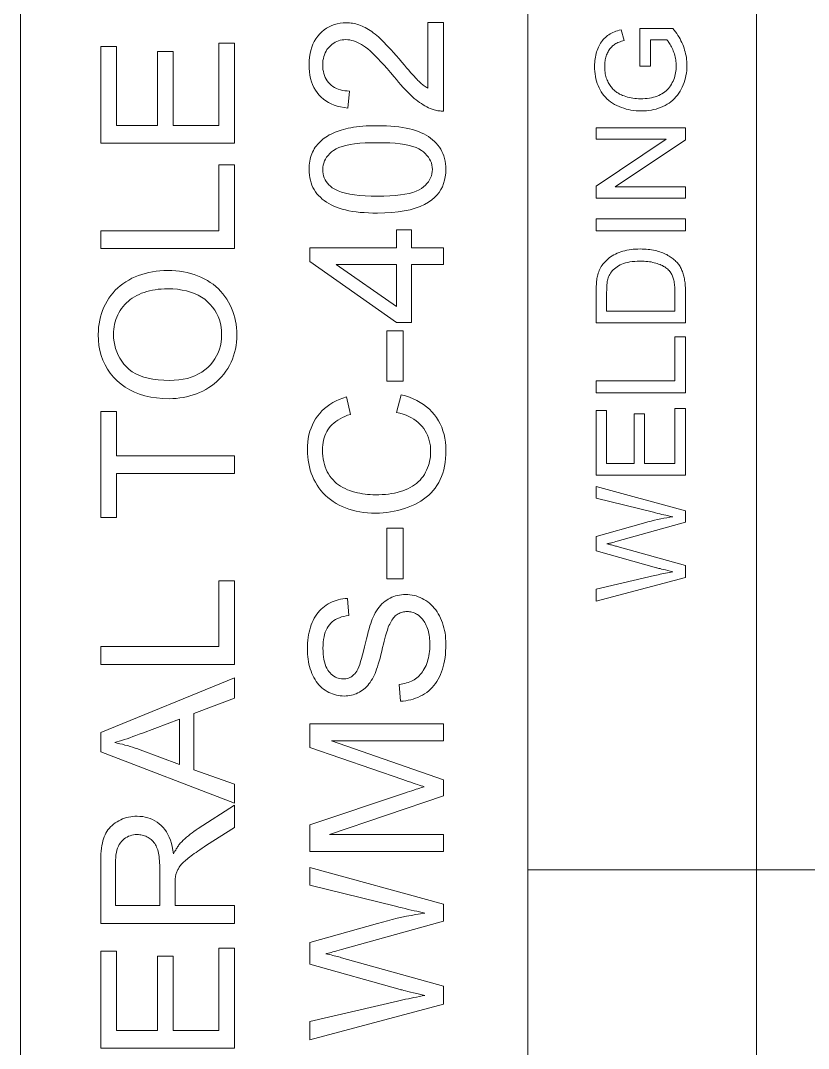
# Model space of a CAD drawing. Extents: x 23 to 417, y 3 to 294.
# Drawn here: x 176.47 to 185.29, y 23.27 to 34.78 of the extents above; entities that cross this region are included whole.
import ezdxf

# ---------------------------------------------------------------- set-up
doc = ezdxf.new("R2010")
doc.units = 0

msp = doc.modelspace()

# ---------------------------------------------------------------- linework, layer by layer
at = {"color": 7, "lineweight": 13}
for p, q in [((176.467, 10.272), (176.467, 50.272)), ((182.149, 10.272), (182.149, 50.272)), ((184.709, 10.272), (184.709, 50.272)), ((182.149, 25.272), (230.802, 25.272))]:
    msp.add_line(p, q, dxfattribs=at)
for points in [[(181.028, 34.759), (181.205, 34.759), (181.205, 33.767), (181.191, 33.767), (181.178, 33.768), (181.165, 33.769), (181.152, 33.77), (181.139, 33.772), (181.127, 33.774), (181.114, 33.777), (181.101, 33.781), (181.089, 33.785), (181.077, 33.789), (181.056, 33.797), (181.036, 33.806), (181.016, 33.816), (180.996, 33.827), (180.976, 33.838), (180.956, 33.851), (180.936, 33.864), (180.917, 33.879), (180.897, 33.894), (180.877, 33.91), (180.857, 33.928), (180.837, 33.947), (180.816, 33.967), (180.794, 33.989), (180.771, 34.012), (180.748, 34.037), (180.725, 34.063), (180.7, 34.091), (180.676, 34.12), (180.65, 34.151), (180.611, 34.198), (180.573, 34.243), (180.537, 34.284), (180.503, 34.321), (180.47, 34.356), (180.439, 34.388), (180.41, 34.416), (180.383, 34.441), (180.357, 34.463), (180.332, 34.482), (180.309, 34.498), (180.286, 34.513), (180.263, 34.525), (180.241, 34.537), (180.218, 34.546), (180.196, 34.554), (180.175, 34.56), (180.153, 34.564), (180.132, 34.567), (180.111, 34.568), (180.089, 34.567), (180.068, 34.564), (180.048, 34.561), (180.029, 34.555), (180.01, 34.548), (179.992, 34.539), (179.974, 34.529), (179.958, 34.518), (179.942, 34.504), (179.926, 34.489), (179.912, 34.473), (179.899, 34.456), (179.888, 34.438), (179.878, 34.419), (179.87, 34.399), (179.863, 34.378), (179.858, 34.356), (179.854, 34.334), (179.852, 34.31), (179.851, 34.285), (179.852, 34.259), (179.854, 34.234), (179.858, 34.21), (179.864, 34.187), (179.871, 34.165), (179.88, 34.145), (179.89, 34.125), (179.902, 34.106), (179.916, 34.089), (179.931, 34.072), (179.947, 34.057), (179.965, 34.044), (179.984, 34.032), (180.004, 34.021), (180.026, 34.012), (180.049, 34.005), (180.073, 33.999), (180.098, 33.995), (180.124, 33.993), (180.152, 33.992), (180.132, 33.802), (180.091, 33.807), (180.052, 33.814), (180.014, 33.824), (179.979, 33.835), (179.946, 33.849), (179.914, 33.864), (179.885, 33.882), (179.858, 33.902), (179.833, 33.924), (179.809, 33.949), (179.788, 33.975), (179.77, 34.003), (179.753, 34.033), (179.738, 34.064), (179.726, 34.097), (179.716, 34.132), (179.708, 34.169), (179.703, 34.207), (179.7, 34.247), (179.698, 34.289), (179.7, 34.332), (179.703, 34.372), (179.709, 34.411), (179.718, 34.448), (179.728, 34.483), (179.742, 34.516), (179.757, 34.547), (179.775, 34.577), (179.795, 34.605), (179.818, 34.631), (179.843, 34.655), (179.868, 34.676), (179.895, 34.695), (179.923, 34.712), (179.952, 34.725), (179.982, 34.737), (180.014, 34.746), (180.046, 34.752), (180.08, 34.756), (180.115, 34.757), (180.133, 34.757), (180.151, 34.755), (180.169, 34.754), (180.186, 34.751), (180.204, 34.748), (180.222, 34.744), (180.239, 34.739), (180.257, 34.733), (180.275, 34.727), (180.292, 34.72), (180.309, 34.712), (180.327, 34.703), (180.345, 34.694), (180.363, 34.683), (180.381, 34.671), (180.4, 34.658), (180.418, 34.645), (180.437, 34.63), (180.456, 34.614), (180.475, 34.598), (180.495, 34.58), (180.516, 34.559), (180.539, 34.536), (180.563, 34.511), (180.589, 34.484), (180.616, 34.455), (180.645, 34.423), (180.675, 34.389), (180.706, 34.352), (180.739, 34.314), (180.766, 34.282), (180.791, 34.252), (180.814, 34.225), (180.836, 34.2), (180.856, 34.178), (180.874, 34.158), (180.89, 34.14), (180.904, 34.125), (180.917, 34.112), (180.928, 34.101), (180.938, 34.092), (180.948, 34.083), (180.958, 34.074), (180.968, 34.066), (180.978, 34.058), (180.988, 34.05), (180.998, 34.043), (181.008, 34.036), (181.018, 34.03), (181.028, 34.023)], [(183.521, 34.271), (183.404, 34.271), (183.403, 34.694), (183.774, 34.694), (183.789, 34.675), (183.804, 34.655), (183.817, 34.635), (183.83, 34.615), (183.842, 34.595), (183.854, 34.575), (183.864, 34.555), (183.874, 34.534), (183.883, 34.514), (183.891, 34.493), (183.899, 34.472), (183.905, 34.451), (183.911, 34.43), (183.916, 34.409), (183.921, 34.388), (183.924, 34.367), (183.927, 34.345), (183.929, 34.324), (183.93, 34.302), (183.93, 34.28), (183.93, 34.251), (183.928, 34.222), (183.925, 34.194), (183.92, 34.167), (183.915, 34.14), (183.908, 34.113), (183.899, 34.087), (183.89, 34.062), (183.879, 34.037), (183.867, 34.013), (183.854, 33.989), (183.84, 33.967), (183.824, 33.946), (183.808, 33.926), (183.79, 33.907), (183.771, 33.889), (183.751, 33.873), (183.73, 33.858), (183.708, 33.844), (183.685, 33.831), (183.661, 33.819), (183.636, 33.809), (183.611, 33.799), (183.585, 33.791), (183.558, 33.785), (183.532, 33.779), (183.504, 33.775), (183.476, 33.772), (183.447, 33.77), (183.418, 33.769), (183.389, 33.77), (183.361, 33.772), (183.332, 33.775), (183.304, 33.779), (183.277, 33.785), (183.25, 33.791), (183.223, 33.799), (183.197, 33.808), (183.171, 33.819), (183.146, 33.83), (183.121, 33.843), (183.098, 33.857), (183.076, 33.872), (183.055, 33.888), (183.035, 33.905), (183.017, 33.923), (183, 33.942), (182.985, 33.962), (182.971, 33.984), (182.958, 34.006), (182.946, 34.029), (182.936, 34.053), (182.926, 34.078), (182.918, 34.103), (182.912, 34.129), (182.906, 34.156), (182.902, 34.184), (182.899, 34.212), (182.897, 34.24), (182.896, 34.27), (182.897, 34.292), (182.898, 34.313), (182.899, 34.333), (182.902, 34.353), (182.905, 34.373), (182.909, 34.393), (182.913, 34.412), (182.919, 34.43), (182.925, 34.448), (182.931, 34.466), (182.939, 34.483), (182.947, 34.5), (182.955, 34.515), (182.964, 34.53), (182.973, 34.544), (182.984, 34.558), (182.994, 34.57), (183.005, 34.582), (183.017, 34.593), (183.029, 34.604), (183.042, 34.613), (183.056, 34.623), (183.07, 34.631), (183.086, 34.64), (183.102, 34.647), (183.118, 34.655), (183.136, 34.662), (183.154, 34.668), (183.173, 34.674), (183.193, 34.679), (183.226, 34.56), (183.211, 34.555), (183.197, 34.55), (183.183, 34.545), (183.17, 34.54), (183.158, 34.535), (183.146, 34.529), (183.135, 34.523), (183.124, 34.517), (183.115, 34.511), (183.106, 34.504), (183.097, 34.497), (183.089, 34.489), (183.081, 34.481), (183.074, 34.473), (183.066, 34.463), (183.06, 34.454), (183.053, 34.443), (183.047, 34.432), (183.041, 34.421), (183.036, 34.408), (183.031, 34.396), (183.026, 34.383), (183.022, 34.37), (183.019, 34.357), (183.016, 34.343), (183.014, 34.329), (183.012, 34.315), (183.011, 34.3), (183.01, 34.286), (183.01, 34.271), (183.01, 34.253), (183.011, 34.235), (183.012, 34.218), (183.014, 34.202), (183.016, 34.186), (183.019, 34.171), (183.023, 34.156), (183.027, 34.141), (183.032, 34.127), (183.037, 34.114), (183.043, 34.101), (183.049, 34.088), (183.055, 34.076), (183.062, 34.065), (183.069, 34.054), (183.077, 34.044), (183.084, 34.034), (183.092, 34.024), (183.101, 34.015), (183.11, 34.007), (183.119, 33.999), (183.128, 33.992), (183.138, 33.984), (183.147, 33.977), (183.157, 33.971), (183.167, 33.965), (183.177, 33.959), (183.188, 33.954), (183.198, 33.949), (183.209, 33.944), (183.227, 33.937), (183.246, 33.93), (183.266, 33.924), (183.285, 33.92), (183.305, 33.915), (183.326, 33.912), (183.346, 33.909), (183.367, 33.907), (183.388, 33.906), (183.41, 33.906), (183.436, 33.906), (183.462, 33.908), (183.486, 33.91), (183.51, 33.913), (183.533, 33.917), (183.555, 33.922), (183.576, 33.928), (183.596, 33.935), (183.615, 33.943), (183.634, 33.952), (183.651, 33.961), (183.668, 33.972), (183.684, 33.983), (183.698, 33.995), (183.712, 34.008), (183.725, 34.022), (183.737, 34.037), (183.748, 34.052), (183.758, 34.069), (183.767, 34.086), (183.776, 34.104), (183.783, 34.121), (183.79, 34.14), (183.795, 34.158), (183.8, 34.177), (183.804, 34.195), (183.807, 34.214), (183.809, 34.234), (183.811, 34.253), (183.811, 34.273), (183.811, 34.29), (183.81, 34.307), (183.808, 34.324), (183.806, 34.341), (183.803, 34.358), (183.799, 34.374), (183.795, 34.391), (183.79, 34.408), (183.784, 34.424), (183.778, 34.441), (183.771, 34.457), (183.765, 34.472), (183.758, 34.486), (183.751, 34.5), (183.744, 34.513), (183.737, 34.525), (183.729, 34.536), (183.722, 34.546), (183.715, 34.556), (183.707, 34.565), (183.521, 34.565)], [(178.864, 33.407), (177.364, 33.407), (177.364, 34.492), (177.541, 34.492), (177.541, 33.606), (178, 33.606), (178, 34.436), (178.176, 34.436), (178.176, 33.606), (178.687, 33.606), (178.687, 34.527), (178.864, 34.527)], [(180.465, 32.626), (180.413, 32.626), (180.363, 32.628), (180.315, 32.631), (180.269, 32.634), (180.225, 32.639), (180.183, 32.645), (180.143, 32.652), (180.106, 32.661), (180.07, 32.67), (180.037, 32.68), (180.005, 32.692), (179.975, 32.704), (179.946, 32.718), (179.919, 32.733), (179.893, 32.748), (179.869, 32.765), (179.846, 32.783), (179.825, 32.802), (179.805, 32.822), (179.786, 32.843), (179.77, 32.865), (179.755, 32.888), (179.742, 32.913), (179.73, 32.938), (179.72, 32.965), (179.713, 32.993), (179.706, 33.021), (179.702, 33.051), (179.699, 33.082), (179.698, 33.115), (179.699, 33.139), (179.7, 33.162), (179.703, 33.184), (179.706, 33.207), (179.711, 33.228), (179.716, 33.249), (179.722, 33.269), (179.73, 33.289), (179.738, 33.308), (179.747, 33.326), (179.757, 33.344), (179.768, 33.362), (179.78, 33.378), (179.793, 33.394), (179.806, 33.41), (179.821, 33.424), (179.836, 33.438), (179.852, 33.452), (179.869, 33.465), (179.887, 33.477), (179.906, 33.488), (179.925, 33.5), (179.946, 33.51), (179.967, 33.52), (179.989, 33.53), (180.012, 33.539), (180.035, 33.547), (180.059, 33.555), (180.084, 33.563), (180.11, 33.57), (180.138, 33.576), (180.167, 33.582), (180.197, 33.587), (180.23, 33.592), (180.265, 33.595), (180.301, 33.598), (180.339, 33.601), (180.379, 33.602), (180.421, 33.603), (180.465, 33.604), (180.517, 33.603), (180.566, 33.602), (180.614, 33.599), (180.66, 33.595), (180.703, 33.59), (180.745, 33.584), (180.785, 33.577), (180.822, 33.569), (180.858, 33.56), (180.891, 33.55), (180.923, 33.538), (180.953, 33.526), (180.982, 33.512), (181.009, 33.498), (181.035, 33.482), (181.059, 33.465), (181.082, 33.447), (181.103, 33.428), (181.123, 33.408), (181.142, 33.387), (181.159, 33.365), (181.174, 33.342), (181.187, 33.317), (181.198, 33.292), (181.208, 33.265), (181.216, 33.237), (181.222, 33.208), (181.227, 33.178), (181.229, 33.147), (181.23, 33.115), (181.229, 33.072), (181.224, 33.032), (181.216, 32.993), (181.205, 32.956), (181.191, 32.921), (181.174, 32.888), (181.154, 32.857), (181.131, 32.827), (181.104, 32.8), (181.075, 32.774), (181.035, 32.746), (180.99, 32.721), (180.941, 32.698), (180.887, 32.679), (180.829, 32.663), (180.765, 32.649), (180.697, 32.639), (180.624, 32.632), (180.547, 32.627)], [(183.913, 32.793), (182.913, 32.793), (182.913, 32.928), (183.698, 33.454), (182.913, 33.454), (182.913, 33.58), (183.913, 33.58), (183.913, 33.445), (183.128, 32.919), (183.913, 32.919)], [(180.465, 32.815), (180.536, 32.816), (180.603, 32.818), (180.664, 32.823), (180.721, 32.829), (180.772, 32.836), (180.819, 32.846), (180.861, 32.857), (180.898, 32.87), (180.93, 32.885), (180.956, 32.901), (180.98, 32.919), (181.001, 32.938), (181.019, 32.957), (181.035, 32.977), (181.048, 32.998), (181.059, 33.02), (181.068, 33.042), (181.074, 33.066), (181.078, 33.09), (181.079, 33.115), (181.078, 33.14), (181.074, 33.164), (181.068, 33.187), (181.059, 33.21), (181.048, 33.231), (181.035, 33.252), (181.019, 33.272), (181, 33.292), (180.979, 33.31), (180.956, 33.328), (180.929, 33.344), (180.897, 33.359), (180.86, 33.372), (180.818, 33.383), (180.772, 33.393), (180.72, 33.401), (180.664, 33.407), (180.602, 33.411), (180.536, 33.414), (180.465, 33.414), (180.393, 33.414), (180.327, 33.411), (180.265, 33.407), (180.208, 33.401), (180.157, 33.393), (180.11, 33.383), (180.068, 33.372), (180.031, 33.359), (180, 33.344), (179.973, 33.328), (179.95, 33.31), (179.929, 33.292), (179.911, 33.272), (179.895, 33.252), (179.881, 33.231), (179.87, 33.209), (179.862, 33.186), (179.856, 33.162), (179.852, 33.138), (179.851, 33.113), (179.852, 33.088), (179.855, 33.064), (179.861, 33.041), (179.868, 33.019), (179.878, 32.999), (179.89, 32.979), (179.904, 32.96), (179.92, 32.942), (179.938, 32.926), (179.958, 32.91), (179.988, 32.892), (180.023, 32.876), (180.062, 32.861), (180.105, 32.849), (180.154, 32.839), (180.207, 32.83), (180.264, 32.823), (180.326, 32.819), (180.393, 32.816)], [(178.864, 32.23), (177.364, 32.23), (177.364, 32.428), (178.687, 32.428), (178.687, 33.167), (178.864, 33.167)], [(183.913, 32.428), (182.913, 32.428), (182.913, 32.561), (183.913, 32.561)], [(181.205, 32.051), (180.845, 32.051), (180.845, 31.4), (180.677, 31.4), (179.705, 32.084), (179.705, 32.235), (180.677, 32.235), (180.677, 32.437), (180.845, 32.437), (180.845, 32.235), (181.205, 32.235)], [(183.913, 31.397), (182.913, 31.397), (182.913, 31.741), (182.913, 31.764), (182.914, 31.786), (182.915, 31.806), (182.916, 31.826), (182.917, 31.844), (182.919, 31.861), (182.92, 31.878), (182.923, 31.893), (182.925, 31.907), (182.928, 31.919), (182.932, 31.936), (182.937, 31.953), (182.942, 31.969), (182.949, 31.984), (182.955, 31.999), (182.963, 32.013), (182.971, 32.027), (182.98, 32.041), (182.989, 32.054), (182.999, 32.066), (183.013, 32.081), (183.028, 32.096), (183.043, 32.11), (183.059, 32.123), (183.075, 32.135), (183.093, 32.147), (183.111, 32.157), (183.13, 32.167), (183.15, 32.176), (183.17, 32.184), (183.191, 32.192), (183.213, 32.199), (183.235, 32.204), (183.258, 32.21), (183.282, 32.214), (183.306, 32.217), (183.33, 32.22), (183.356, 32.222), (183.381, 32.223), (183.408, 32.224), (183.43, 32.223), (183.452, 32.223), (183.474, 32.221), (183.495, 32.219), (183.515, 32.217), (183.535, 32.214), (183.555, 32.211), (183.574, 32.207), (183.592, 32.202), (183.61, 32.197), (183.627, 32.192), (183.644, 32.186), (183.66, 32.18), (183.675, 32.173), (183.69, 32.167), (183.704, 32.16), (183.718, 32.152), (183.731, 32.145), (183.744, 32.137), (183.755, 32.129), (183.767, 32.12), (183.778, 32.112), (183.788, 32.103), (183.798, 32.094), (183.807, 32.085), (183.816, 32.076), (183.824, 32.067), (183.832, 32.057), (183.839, 32.048), (183.846, 32.038), (183.853, 32.028), (183.859, 32.017), (183.865, 32.006), (183.87, 31.995), (183.875, 31.983), (183.88, 31.971), (183.885, 31.958), (183.889, 31.946), (183.893, 31.932), (183.896, 31.918), (183.9, 31.904), (183.902, 31.89), (183.905, 31.875), (183.907, 31.859), (183.909, 31.843), (183.911, 31.827), (183.912, 31.81), (183.913, 31.793), (183.913, 31.776), (183.913, 31.758)], [(180.677, 32.051), (180, 32.051), (180.677, 31.581)], [(183.795, 31.529), (183.795, 31.743), (183.795, 31.762), (183.795, 31.781), (183.794, 31.798), (183.792, 31.815), (183.791, 31.831), (183.789, 31.846), (183.786, 31.86), (183.784, 31.874), (183.78, 31.886), (183.777, 31.898), (183.773, 31.909), (183.769, 31.92), (183.765, 31.93), (183.76, 31.939), (183.755, 31.948), (183.749, 31.957), (183.744, 31.966), (183.738, 31.973), (183.732, 31.981), (183.725, 31.988), (183.715, 31.997), (183.705, 32.006), (183.694, 32.014), (183.682, 32.022), (183.67, 32.029), (183.657, 32.037), (183.643, 32.043), (183.629, 32.05), (183.614, 32.055), (183.599, 32.061), (183.582, 32.066), (183.565, 32.07), (183.548, 32.074), (183.53, 32.078), (183.511, 32.081), (183.491, 32.083), (183.471, 32.085), (183.45, 32.086), (183.428, 32.087), (183.406, 32.087), (183.375, 32.087), (183.346, 32.085), (183.318, 32.083), (183.292, 32.079), (183.267, 32.074), (183.244, 32.069), (183.222, 32.062), (183.201, 32.054), (183.182, 32.045), (183.165, 32.036), (183.148, 32.025), (183.133, 32.014), (183.119, 32.003), (183.106, 31.991), (183.094, 31.979), (183.084, 31.966), (183.074, 31.953), (183.066, 31.939), (183.058, 31.925), (183.052, 31.911), (183.048, 31.899), (183.044, 31.887), (183.041, 31.873), (183.039, 31.858), (183.036, 31.841), (183.035, 31.823), (183.033, 31.804), (183.032, 31.784), (183.032, 31.762), (183.031, 31.739), (183.031, 31.529)], [(178.133, 30.547), (178.06, 30.549), (177.99, 30.555), (177.924, 30.566), (177.86, 30.58), (177.8, 30.598), (177.743, 30.62), (177.69, 30.646), (177.639, 30.676), (177.592, 30.71), (177.548, 30.748), (177.508, 30.789), (177.472, 30.833), (177.44, 30.879), (177.413, 30.927), (177.39, 30.978), (177.371, 31.031), (177.356, 31.086), (177.345, 31.144), (177.339, 31.203), (177.337, 31.266), (177.338, 31.307), (177.341, 31.347), (177.346, 31.387), (177.353, 31.425), (177.362, 31.463), (177.373, 31.5), (177.386, 31.536), (177.4, 31.572), (177.417, 31.606), (177.436, 31.64), (177.457, 31.673), (177.479, 31.704), (177.503, 31.733), (177.528, 31.761), (177.555, 31.787), (177.583, 31.812), (177.614, 31.835), (177.645, 31.856), (177.678, 31.876), (177.713, 31.895), (177.749, 31.911), (177.786, 31.926), (177.824, 31.939), (177.863, 31.95), (177.902, 31.96), (177.943, 31.968), (177.985, 31.974), (178.027, 31.978), (178.071, 31.981), (178.116, 31.982), (178.161, 31.981), (178.205, 31.978), (178.248, 31.974), (178.29, 31.967), (178.332, 31.959), (178.372, 31.949), (178.411, 31.937), (178.45, 31.923), (178.487, 31.907), (178.524, 31.89), (178.559, 31.871), (178.592, 31.85), (178.624, 31.828), (178.654, 31.804), (178.682, 31.779), (178.708, 31.752), (178.733, 31.723), (178.756, 31.693), (178.777, 31.662), (178.797, 31.629), (178.814, 31.595), (178.83, 31.56), (178.844, 31.525), (178.856, 31.49), (178.866, 31.454), (178.874, 31.417), (178.881, 31.38), (178.885, 31.342), (178.888, 31.304), (178.889, 31.265), (178.888, 31.223), (178.885, 31.182), (178.88, 31.142), (178.873, 31.102), (178.864, 31.064), (178.852, 31.027), (178.839, 30.99), (178.824, 30.955), (178.806, 30.92), (178.787, 30.886), (178.766, 30.854), (178.743, 30.823), (178.719, 30.793), (178.693, 30.766), (178.666, 30.74), (178.637, 30.715), (178.607, 30.692), (178.575, 30.671), (178.542, 30.651), (178.507, 30.633), (178.472, 30.617), (178.436, 30.602), (178.399, 30.59), (178.363, 30.578), (178.325, 30.569), (178.288, 30.561), (178.25, 30.555), (178.211, 30.551), (178.172, 30.548)], [(178.136, 30.752), (178.189, 30.754), (178.24, 30.758), (178.288, 30.765), (178.335, 30.775), (178.378, 30.789), (178.42, 30.805), (178.459, 30.824), (178.496, 30.845), (178.531, 30.87), (178.563, 30.898), (178.593, 30.928), (178.619, 30.959), (178.643, 30.992), (178.663, 31.026), (178.68, 31.062), (178.694, 31.1), (178.705, 31.138), (178.713, 31.179), (178.718, 31.22), (178.719, 31.264), (178.718, 31.308), (178.713, 31.35), (178.705, 31.391), (178.694, 31.43), (178.68, 31.468), (178.663, 31.504), (178.642, 31.539), (178.618, 31.571), (178.592, 31.603), (178.562, 31.633), (178.529, 31.66), (178.493, 31.685), (178.455, 31.706), (178.415, 31.725), (178.371, 31.741), (178.325, 31.754), (178.276, 31.764), (178.225, 31.772), (178.171, 31.776), (178.115, 31.777), (178.078, 31.777), (178.043, 31.775), (178.009, 31.772), (177.976, 31.767), (177.943, 31.762), (177.912, 31.755), (177.881, 31.747), (177.851, 31.738), (177.823, 31.727), (177.795, 31.715), (177.768, 31.702), (177.743, 31.688), (177.718, 31.673), (177.695, 31.657), (177.674, 31.639), (177.653, 31.621), (177.634, 31.601), (177.616, 31.58), (177.599, 31.558), (177.583, 31.534), (177.569, 31.51), (177.556, 31.485), (177.545, 31.46), (177.535, 31.434), (177.527, 31.408), (177.52, 31.381), (177.515, 31.353), (177.511, 31.325), (177.509, 31.296), (177.508, 31.267), (177.509, 31.225), (177.514, 31.185), (177.521, 31.146), (177.531, 31.108), (177.544, 31.071), (177.56, 31.035), (177.579, 31.001), (177.6, 30.967), (177.625, 30.935), (177.653, 30.904), (177.684, 30.875), (177.718, 30.849), (177.757, 30.827), (177.799, 30.807), (177.846, 30.79), (177.896, 30.776), (177.95, 30.766), (178.008, 30.758), (178.07, 30.754)], [(180.754, 30.742), (180.569, 30.742), (180.569, 31.308), (180.754, 31.308)], [(183.913, 30.614), (182.913, 30.614), (182.913, 30.747), (183.795, 30.747), (183.795, 31.239), (183.913, 31.239)], [(180.679, 30.394), (180.729, 30.592), (180.777, 30.579), (180.822, 30.564), (180.865, 30.546), (180.906, 30.527), (180.944, 30.505), (180.98, 30.482), (181.014, 30.456), (181.046, 30.429), (181.075, 30.399), (181.102, 30.368), (181.126, 30.335), (181.148, 30.3), (181.167, 30.264), (181.184, 30.227), (181.198, 30.188), (181.21, 30.147), (181.219, 30.106), (181.225, 30.062), (181.229, 30.018), (181.23, 29.971), (181.229, 29.924), (181.226, 29.878), (181.221, 29.834), (181.214, 29.792), (181.206, 29.752), (181.195, 29.713), (181.182, 29.676), (181.167, 29.641), (181.15, 29.608), (181.131, 29.577), (181.111, 29.547), (181.088, 29.519), (181.064, 29.492), (181.038, 29.467), (181.011, 29.443), (180.981, 29.421), (180.95, 29.4), (180.917, 29.38), (180.882, 29.362), (180.845, 29.346), (180.808, 29.331), (180.769, 29.317), (180.731, 29.305), (180.691, 29.295), (180.651, 29.286), (180.611, 29.279), (180.57, 29.274), (180.528, 29.27), (180.486, 29.267), (180.443, 29.266), (180.397, 29.267), (180.352, 29.27), (180.308, 29.274), (180.265, 29.281), (180.224, 29.289), (180.184, 29.299), (180.145, 29.31), (180.107, 29.324), (180.07, 29.339), (180.035, 29.356), (180.001, 29.375), (179.968, 29.395), (179.937, 29.417), (179.908, 29.44), (179.881, 29.464), (179.855, 29.491), (179.831, 29.518), (179.809, 29.548), (179.789, 29.578), (179.77, 29.611), (179.752, 29.644), (179.737, 29.678), (179.723, 29.713), (179.712, 29.748), (179.702, 29.784), (179.694, 29.821), (179.687, 29.858), (179.683, 29.896), (179.68, 29.935), (179.679, 29.974), (179.68, 30.019), (179.684, 30.062), (179.689, 30.103), (179.697, 30.143), (179.708, 30.182), (179.72, 30.219), (179.735, 30.255), (179.752, 30.289), (179.772, 30.322), (179.794, 30.353), (179.817, 30.383), (179.843, 30.411), (179.871, 30.437), (179.9, 30.461), (179.932, 30.483), (179.965, 30.504), (180, 30.522), (180.037, 30.539), (180.075, 30.554), (180.116, 30.567), (180.162, 30.371), (180.13, 30.361), (180.1, 30.349), (180.072, 30.336), (180.045, 30.322), (180.021, 30.308), (179.998, 30.292), (179.976, 30.275), (179.957, 30.258), (179.939, 30.239), (179.924, 30.22), (179.909, 30.2), (179.897, 30.178), (179.885, 30.156), (179.876, 30.132), (179.868, 30.108), (179.861, 30.083), (179.856, 30.056), (179.852, 30.029), (179.85, 30), (179.849, 29.97), (179.85, 29.936), (179.852, 29.903), (179.856, 29.872), (179.862, 29.841), (179.87, 29.812), (179.879, 29.783), (179.889, 29.756), (179.902, 29.73), (179.916, 29.705), (179.932, 29.681), (179.949, 29.659), (179.967, 29.638), (179.987, 29.618), (180.007, 29.599), (180.029, 29.582), (180.052, 29.567), (180.076, 29.553), (180.101, 29.54), (180.127, 29.528), (180.154, 29.518), (180.182, 29.509), (180.211, 29.501), (180.239, 29.494), (180.267, 29.488), (180.296, 29.483), (180.325, 29.479), (180.354, 29.475), (180.383, 29.473), (180.413, 29.472), (180.442, 29.471), (180.48, 29.472), (180.517, 29.473), (180.553, 29.476), (180.588, 29.48), (180.622, 29.485), (180.654, 29.491), (180.686, 29.498), (180.717, 29.507), (180.747, 29.516), (180.776, 29.527), (180.804, 29.539), (180.831, 29.552), (180.856, 29.566), (180.879, 29.581), (180.901, 29.598), (180.922, 29.616), (180.941, 29.635), (180.959, 29.656), (180.975, 29.677), (180.99, 29.7), (181.003, 29.724), (181.015, 29.748), (181.026, 29.773), (181.035, 29.798), (181.043, 29.823), (181.049, 29.848), (181.054, 29.875), (181.058, 29.901), (181.06, 29.928), (181.06, 29.955), (181.059, 29.988), (181.057, 30.02), (181.052, 30.051), (181.045, 30.08), (181.036, 30.109), (181.026, 30.137), (181.013, 30.163), (180.999, 30.189), (180.982, 30.214), (180.964, 30.237), (180.944, 30.26), (180.922, 30.281), (180.898, 30.3), (180.872, 30.318), (180.845, 30.334), (180.815, 30.349), (180.784, 30.363), (180.751, 30.375), (180.716, 30.385)], [(178.864, 29.709), (177.541, 29.709), (177.541, 29.215), (177.364, 29.215), (177.364, 30.404), (177.541, 30.404), (177.541, 29.908), (178.864, 29.908)], [(183.913, 29.691), (182.913, 29.691), (182.913, 30.414), (183.031, 30.414), (183.031, 29.823), (183.338, 29.823), (183.338, 30.376), (183.455, 30.376), (183.455, 29.823), (183.795, 29.823), (183.795, 30.437), (183.913, 30.437)], [(183.913, 28.544), (182.913, 28.279), (182.913, 28.415), (183.569, 28.567), (183.589, 28.572), (183.61, 28.576), (183.631, 28.581), (183.651, 28.585), (183.672, 28.59), (183.692, 28.594), (183.712, 28.598), (183.733, 28.602), (183.753, 28.605), (183.774, 28.609), (183.743, 28.616), (183.715, 28.623), (183.69, 28.629), (183.667, 28.635), (183.647, 28.639), (183.63, 28.644), (183.616, 28.647), (183.604, 28.65), (183.595, 28.652), (183.589, 28.654), (182.913, 28.844), (182.913, 29.004), (183.419, 29.147), (183.457, 29.158), (183.494, 29.168), (183.53, 29.177), (183.566, 29.186), (183.602, 29.194), (183.637, 29.201), (183.672, 29.208), (183.706, 29.214), (183.74, 29.22), (183.774, 29.225), (183.754, 29.229), (183.734, 29.233), (183.714, 29.238), (183.693, 29.242), (183.672, 29.247), (183.65, 29.252), (183.627, 29.257), (183.604, 29.263), (183.58, 29.269), (183.556, 29.275), (182.913, 29.432), (182.913, 29.565), (183.913, 29.29), (183.913, 29.163), (183.151, 28.952), (183.133, 28.947), (183.116, 28.942), (183.101, 28.938), (183.087, 28.934), (183.074, 28.931), (183.063, 28.928), (183.054, 28.926), (183.046, 28.924), (183.039, 28.922), (183.034, 28.921), (183.048, 28.918), (183.061, 28.915), (183.074, 28.912), (183.086, 28.909), (183.098, 28.906), (183.109, 28.903), (183.121, 28.9), (183.131, 28.897), (183.142, 28.894), (183.151, 28.891), (183.913, 28.679)], [(180.754, 28.531), (180.569, 28.531), (180.569, 29.097), (180.754, 29.097)], [(178.864, 27.572), (177.364, 27.572), (177.364, 27.771), (178.687, 27.771), (178.687, 28.509), (178.864, 28.509)], [(180.723, 27.161), (180.706, 27.348), (180.728, 27.351), (180.75, 27.355), (180.77, 27.359), (180.79, 27.364), (180.809, 27.37), (180.827, 27.377), (180.844, 27.384), (180.861, 27.392), (180.876, 27.4), (180.891, 27.41), (180.905, 27.42), (180.919, 27.431), (180.932, 27.444), (180.944, 27.457), (180.956, 27.472), (180.968, 27.488), (180.978, 27.504), (180.989, 27.522), (180.998, 27.541), (181.008, 27.561), (181.016, 27.581), (181.024, 27.603), (181.03, 27.624), (181.036, 27.647), (181.041, 27.669), (181.045, 27.693), (181.048, 27.717), (181.05, 27.741), (181.052, 27.766), (181.052, 27.791), (181.052, 27.813), (181.051, 27.835), (181.049, 27.857), (181.047, 27.878), (181.044, 27.898), (181.04, 27.918), (181.036, 27.937), (181.031, 27.956), (181.025, 27.974), (181.018, 27.992), (181.011, 28.008), (181.004, 28.025), (180.996, 28.04), (180.987, 28.054), (180.978, 28.067), (180.969, 28.08), (180.959, 28.091), (180.948, 28.102), (180.937, 28.112), (180.926, 28.121), (180.914, 28.129), (180.902, 28.136), (180.89, 28.143), (180.877, 28.148), (180.864, 28.153), (180.851, 28.157), (180.838, 28.16), (180.825, 28.162), (180.811, 28.163), (180.797, 28.163), (180.783, 28.163), (180.77, 28.162), (180.757, 28.16), (180.744, 28.157), (180.731, 28.153), (180.719, 28.149), (180.707, 28.143), (180.696, 28.137), (180.685, 28.13), (180.674, 28.123), (180.664, 28.114), (180.654, 28.104), (180.644, 28.093), (180.635, 28.081), (180.626, 28.068), (180.617, 28.054), (180.609, 28.039), (180.601, 28.023), (180.593, 28.006), (180.586, 27.987), (180.581, 27.974), (180.575, 27.957), (180.569, 27.938), (180.563, 27.916), (180.556, 27.891), (180.548, 27.862), (180.54, 27.831), (180.531, 27.797), (180.522, 27.76), (180.512, 27.72), (180.503, 27.68), (180.493, 27.643), (180.483, 27.608), (180.474, 27.575), (180.464, 27.545), (180.455, 27.517), (180.446, 27.492), (180.437, 27.469), (180.428, 27.449), (180.419, 27.431), (180.407, 27.41), (180.395, 27.39), (180.383, 27.371), (180.369, 27.354), (180.356, 27.337), (180.342, 27.322), (180.327, 27.307), (180.311, 27.294), (180.296, 27.282), (180.279, 27.271), (180.262, 27.261), (180.245, 27.252), (180.227, 27.244), (180.209, 27.237), (180.191, 27.231), (180.172, 27.226), (180.153, 27.223), (180.133, 27.22), (180.113, 27.219), (180.092, 27.218), (180.07, 27.219), (180.048, 27.221), (180.026, 27.224), (180.004, 27.228), (179.983, 27.234), (179.961, 27.241), (179.941, 27.25), (179.92, 27.259), (179.9, 27.27), (179.88, 27.282), (179.861, 27.296), (179.842, 27.311), (179.825, 27.326), (179.809, 27.344), (179.793, 27.362), (179.779, 27.381), (179.765, 27.402), (179.753, 27.424), (179.741, 27.447), (179.73, 27.471), (179.72, 27.496), (179.712, 27.521), (179.704, 27.548), (179.697, 27.574), (179.692, 27.601), (179.687, 27.629), (179.684, 27.658), (179.681, 27.687), (179.68, 27.716), (179.679, 27.746), (179.68, 27.779), (179.681, 27.811), (179.684, 27.842), (179.688, 27.873), (179.692, 27.903), (179.698, 27.932), (179.705, 27.96), (179.713, 27.988), (179.723, 28.014), (179.733, 28.04), (179.744, 28.065), (179.756, 28.089), (179.77, 28.111), (179.784, 28.133), (179.799, 28.153), (179.815, 28.172), (179.833, 28.19), (179.851, 28.206), (179.87, 28.222), (179.891, 28.236), (179.912, 28.249), (179.934, 28.261), (179.956, 28.272), (179.979, 28.281), (180.002, 28.289), (180.026, 28.296), (180.05, 28.301), (180.076, 28.305), (180.101, 28.308), (180.127, 28.31), (180.142, 28.119), (180.114, 28.116), (180.087, 28.11), (180.062, 28.104), (180.039, 28.095), (180.017, 28.086), (179.996, 28.075), (179.977, 28.062), (179.958, 28.048), (179.942, 28.033), (179.927, 28.016), (179.913, 27.997), (179.9, 27.977), (179.89, 27.955), (179.88, 27.931), (179.872, 27.906), (179.866, 27.879), (179.861, 27.85), (179.857, 27.82), (179.855, 27.788), (179.854, 27.754), (179.855, 27.719), (179.857, 27.686), (179.86, 27.655), (179.865, 27.626), (179.87, 27.599), (179.878, 27.573), (179.886, 27.55), (179.896, 27.529), (179.907, 27.509), (179.92, 27.492), (179.933, 27.476), (179.947, 27.462), (179.962, 27.45), (179.977, 27.439), (179.993, 27.43), (180.009, 27.423), (180.026, 27.417), (180.043, 27.413), (180.061, 27.41), (180.079, 27.409), (180.095, 27.41), (180.11, 27.412), (180.125, 27.415), (180.139, 27.419), (180.153, 27.424), (180.166, 27.43), (180.178, 27.438), (180.19, 27.447), (180.201, 27.457), (180.212, 27.468), (180.223, 27.481), (180.233, 27.498), (180.244, 27.519), (180.254, 27.543), (180.265, 27.571), (180.276, 27.603), (180.286, 27.638), (180.297, 27.678), (180.308, 27.72), (180.319, 27.767), (180.33, 27.814), (180.34, 27.858), (180.351, 27.898), (180.361, 27.936), (180.37, 27.971), (180.38, 28.003), (180.389, 28.031), (180.398, 28.057), (180.406, 28.079), (180.415, 28.099), (180.427, 28.124), (180.44, 28.149), (180.454, 28.171), (180.468, 28.193), (180.483, 28.213), (180.499, 28.231), (180.515, 28.249), (180.532, 28.265), (180.549, 28.279), (180.568, 28.292), (180.586, 28.304), (180.606, 28.315), (180.626, 28.324), (180.646, 28.332), (180.667, 28.339), (180.689, 28.345), (180.711, 28.349), (180.734, 28.352), (180.757, 28.354), (180.781, 28.355), (180.805, 28.354), (180.828, 28.352), (180.852, 28.349), (180.875, 28.344), (180.897, 28.338), (180.92, 28.33), (180.942, 28.321), (180.964, 28.311), (180.985, 28.299), (181.007, 28.286), (181.027, 28.272), (181.047, 28.256), (181.066, 28.24), (181.084, 28.222), (181.101, 28.203), (181.117, 28.182), (181.132, 28.161), (181.146, 28.138), (181.159, 28.114), (181.171, 28.089), (181.183, 28.063), (181.193, 28.037), (181.201, 28.009), (181.209, 27.981), (181.215, 27.953), (181.221, 27.924), (181.225, 27.894), (181.228, 27.863), (181.23, 27.832), (181.23, 27.8), (181.23, 27.76), (181.228, 27.721), (181.225, 27.684), (181.221, 27.648), (181.215, 27.613), (181.209, 27.58), (181.201, 27.547), (181.192, 27.517), (181.182, 27.487), (181.171, 27.459), (181.158, 27.432), (181.145, 27.406), (181.13, 27.382), (181.114, 27.358), (181.097, 27.336), (181.078, 27.315), (181.058, 27.295), (181.038, 27.277), (181.016, 27.259), (180.992, 27.243), (180.968, 27.228), (180.943, 27.215), (180.918, 27.203), (180.892, 27.192), (180.865, 27.183), (180.838, 27.176), (180.81, 27.17), (180.782, 27.165), (180.752, 27.162)], [(178.864, 26.018), (177.364, 26.594), (177.364, 26.808), (178.864, 27.422), (178.864, 27.195), (178.409, 27.021), (178.409, 26.393), (178.864, 26.229)], [(178.248, 26.451), (178.248, 26.959), (177.832, 26.803), (177.795, 26.789), (177.759, 26.775), (177.725, 26.763), (177.692, 26.751), (177.66, 26.74), (177.629, 26.73), (177.6, 26.72), (177.573, 26.712), (177.546, 26.704), (177.521, 26.696), (177.55, 26.69), (177.579, 26.684), (177.607, 26.677), (177.636, 26.669), (177.665, 26.662), (177.694, 26.653), (177.722, 26.645), (177.751, 26.635), (177.779, 26.626), (177.808, 26.615)], [(181.205, 25.477), (179.705, 25.477), (179.705, 25.775), (180.767, 26.13), (180.796, 26.14), (180.823, 26.149), (180.849, 26.157), (180.873, 26.165), (180.896, 26.173), (180.918, 26.18), (180.938, 26.186), (180.956, 26.192), (180.973, 26.197), (180.989, 26.202), (180.972, 26.207), (180.953, 26.213), (180.933, 26.22), (180.911, 26.227), (180.888, 26.235), (180.863, 26.243), (180.837, 26.252), (180.809, 26.261), (180.779, 26.271), (180.748, 26.282), (179.705, 26.641), (179.705, 26.908), (181.205, 26.908), (181.205, 26.717), (179.949, 26.717), (181.205, 26.281), (181.205, 26.102), (179.928, 25.668), (181.205, 25.668)], [(178.864, 24.672), (177.364, 24.672), (177.364, 25.337), (177.364, 25.377), (177.365, 25.414), (177.367, 25.449), (177.37, 25.482), (177.374, 25.514), (177.378, 25.543), (177.383, 25.571), (177.389, 25.597), (177.396, 25.62), (177.404, 25.642), (177.413, 25.663), (177.423, 25.682), (177.434, 25.701), (177.446, 25.719), (177.46, 25.736), (177.475, 25.752), (177.491, 25.768), (177.508, 25.782), (177.527, 25.796), (177.547, 25.809), (177.567, 25.821), (177.589, 25.832), (177.61, 25.841), (177.632, 25.849), (177.654, 25.856), (177.677, 25.861), (177.7, 25.866), (177.724, 25.869), (177.748, 25.871), (177.773, 25.871), (177.804, 25.87), (177.835, 25.867), (177.864, 25.862), (177.893, 25.855), (177.92, 25.846), (177.946, 25.834), (177.972, 25.821), (177.996, 25.805), (178.02, 25.788), (178.042, 25.768), (178.063, 25.746), (178.083, 25.722), (178.1, 25.696), (178.117, 25.667), (178.131, 25.637), (178.145, 25.604), (178.156, 25.568), (178.166, 25.531), (178.174, 25.491), (178.181, 25.449), (178.189, 25.464), (178.196, 25.479), (178.204, 25.493), (178.211, 25.506), (178.219, 25.518), (178.226, 25.53), (178.234, 25.541), (178.241, 25.551), (178.248, 25.56), (178.256, 25.569), (178.272, 25.586), (178.289, 25.603), (178.307, 25.62), (178.326, 25.637), (178.346, 25.653), (178.366, 25.67), (178.387, 25.686), (178.409, 25.702), (178.432, 25.718), (178.455, 25.733), (178.864, 25.994), (178.864, 25.745), (178.551, 25.546), (178.525, 25.529), (178.5, 25.513), (178.476, 25.497), (178.454, 25.481), (178.432, 25.467), (178.412, 25.453), (178.393, 25.439), (178.376, 25.427), (178.36, 25.414), (178.345, 25.403), (178.331, 25.392), (178.318, 25.381), (178.306, 25.37), (178.294, 25.36), (178.284, 25.35), (178.274, 25.34), (178.266, 25.33), (178.258, 25.32), (178.251, 25.311), (178.245, 25.302), (178.239, 25.293), (178.234, 25.284), (178.229, 25.275), (178.224, 25.266), (178.22, 25.257), (178.216, 25.248), (178.213, 25.239), (178.21, 25.23), (178.207, 25.221), (178.205, 25.212), (178.203, 25.204), (178.202, 25.196), (178.201, 25.187), (178.2, 25.178), (178.199, 25.167), (178.199, 25.156), (178.198, 25.143), (178.198, 25.13), (178.198, 25.116), (178.197, 25.101), (178.197, 24.871), (178.864, 24.871)], [(178.026, 24.871), (178.026, 25.297), (178.025, 25.324), (178.024, 25.35), (178.023, 25.374), (178.021, 25.397), (178.019, 25.419), (178.015, 25.439), (178.012, 25.459), (178.008, 25.477), (178.003, 25.494), (177.997, 25.51), (177.991, 25.525), (177.985, 25.54), (177.978, 25.553), (177.97, 25.566), (177.961, 25.578), (177.952, 25.589), (177.941, 25.6), (177.931, 25.61), (177.919, 25.619), (177.907, 25.627), (177.895, 25.635), (177.882, 25.641), (177.869, 25.647), (177.856, 25.652), (177.843, 25.657), (177.829, 25.66), (177.815, 25.663), (177.801, 25.665), (177.787, 25.666), (177.773, 25.667), (177.752, 25.666), (177.732, 25.664), (177.712, 25.66), (177.694, 25.654), (177.676, 25.648), (177.659, 25.639), (177.642, 25.629), (177.627, 25.617), (177.612, 25.604), (177.598, 25.59), (177.585, 25.573), (177.573, 25.555), (177.563, 25.535), (177.554, 25.513), (177.546, 25.49), (177.54, 25.465), (177.535, 25.438), (177.532, 25.409), (177.53, 25.378), (177.529, 25.346), (177.529, 24.871)], [(181.205, 23.767), (179.705, 23.369), (179.705, 23.572), (180.688, 23.801), (180.719, 23.808), (180.75, 23.815), (180.78, 23.822), (180.811, 23.828), (180.842, 23.835), (180.873, 23.841), (180.903, 23.847), (180.934, 23.853), (180.964, 23.859), (180.995, 23.864), (180.949, 23.875), (180.907, 23.885), (180.869, 23.894), (180.835, 23.902), (180.805, 23.91), (180.78, 23.916), (180.758, 23.921), (180.74, 23.926), (180.727, 23.929), (180.718, 23.932), (179.705, 24.217), (179.705, 24.456), (180.464, 24.671), (180.52, 24.687), (180.575, 24.702), (180.63, 24.716), (180.684, 24.729), (180.738, 24.741), (180.791, 24.752), (180.843, 24.762), (180.894, 24.772), (180.945, 24.78), (180.995, 24.788), (180.966, 24.794), (180.936, 24.8), (180.906, 24.807), (180.874, 24.814), (180.842, 24.821), (180.809, 24.829), (180.775, 24.837), (180.74, 24.845), (180.705, 24.854), (180.668, 24.863), (179.705, 25.098), (179.705, 25.297), (181.205, 24.886), (181.205, 24.695), (180.062, 24.379), (180.034, 24.371), (180.009, 24.364), (179.986, 24.358), (179.965, 24.352), (179.946, 24.347), (179.93, 24.343), (179.915, 24.339), (179.903, 24.336), (179.893, 24.333), (179.886, 24.332), (179.906, 24.327), (179.926, 24.322), (179.945, 24.318), (179.963, 24.313), (179.981, 24.309), (179.999, 24.304), (180.015, 24.3), (180.031, 24.296), (180.047, 24.292), (180.062, 24.288), (181.205, 23.969)], [(178.864, 23.276), (177.364, 23.276), (177.364, 24.36), (177.541, 24.36), (177.541, 23.474), (178, 23.474), (178, 24.304), (178.176, 24.304), (178.176, 23.474), (178.687, 23.474), (178.687, 24.395), (178.864, 24.395)]]:
    msp.add_lwpolyline(points, close=True, dxfattribs=at)

doc.saveas('drawing.dxf')
